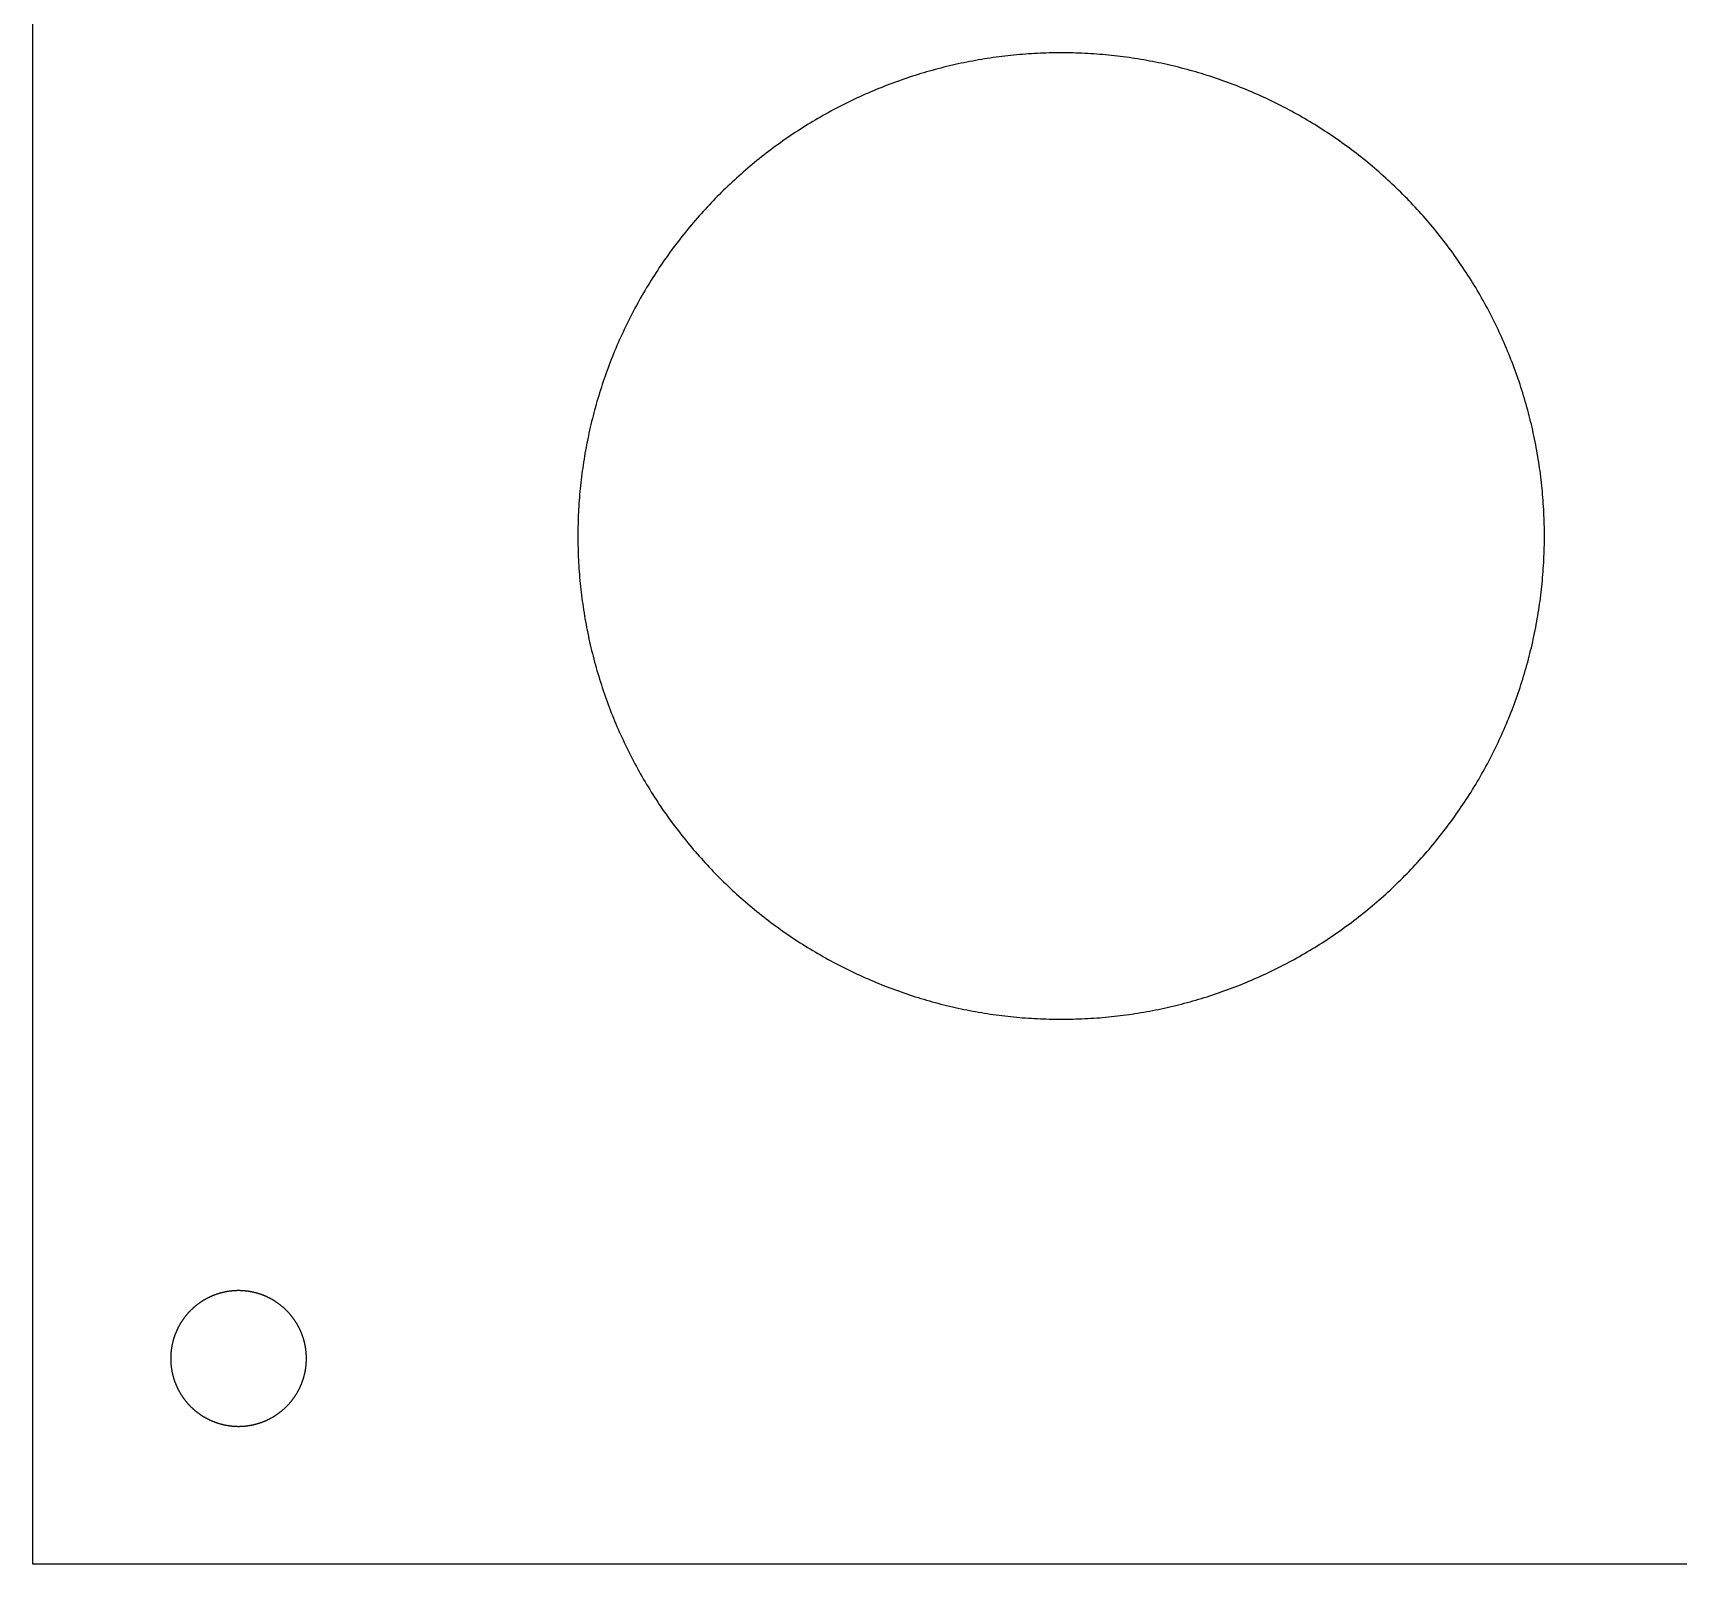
# Model space of a CAD drawing. Header units: millimetres. Extents: x 0 to 160, y 0 to 113.
# Drawn here: x 0 to 80, y 0 to 74.5 of the extents above; entities that cross this region are included whole.
import ezdxf

# ---------------------------------------------------------------- set-up
doc = ezdxf.new("R2010")
doc.units = ezdxf.units.MM
doc.layers.add('CUT', color=7, linetype='Continuous')

msp = doc.modelspace()

# ---------------------------------------------------------------- linework, layer by layer
at = {"layer": 'CUT'}
for points in [[(0, 100), (160, 100), (160, 0), (0, 0)], [(73.484, 50.865), (73.478, 51.009), (73.472, 51.153), (73.464, 51.297), (73.456, 51.441), (73.446, 51.585), (73.436, 51.729), (73.425, 51.873), (73.413, 52.016), (73.401, 52.16), (73.387, 52.303), (73.372, 52.447), (73.357, 52.59), (73.34, 52.733), (73.323, 52.877), (73.305, 53.02), (73.286, 53.163), (73.266, 53.305), (73.246, 53.448), (73.224, 53.591), (73.202, 53.733), (73.178, 53.875), (73.154, 54.018), (73.129, 54.16), (73.103, 54.301), (73.076, 54.443), (73.048, 54.585), (73.02, 54.726), (72.99, 54.867), (72.96, 55.008), (72.929, 55.149), (72.897, 55.289), (72.864, 55.43), (72.83, 55.57), (72.796, 55.71), (72.76, 55.85), (72.724, 55.989), (72.687, 56.129), (72.649, 56.268), (72.61, 56.407), (72.57, 56.545), (72.53, 56.684), (72.488, 56.822), (72.446, 56.96), (72.403, 57.097), (72.359, 57.234), (72.314, 57.372), (72.268, 57.508), (72.222, 57.645), (72.174, 57.781), (72.126, 57.917), (72.077, 58.053), (72.027, 58.188), (71.977, 58.323), (71.925, 58.458), (71.873, 58.592), (71.82, 58.726), (71.766, 58.86), (71.711, 58.993), (71.656, 59.126), (71.599, 59.259), (71.542, 59.391), (71.484, 59.523), (71.425, 59.655), (71.365, 59.786), (71.305, 59.917), (71.244, 60.048), (71.182, 60.178), (71.119, 60.307), (71.055, 60.437), (70.991, 60.566), (70.926, 60.694), (70.86, 60.823), (70.793, 60.95), (70.725, 61.078), (70.657, 61.205), (70.588, 61.331), (70.518, 61.457), (70.447, 61.583), (70.376, 61.708), (70.303, 61.833), (70.23, 61.958), (70.157, 62.081), (70.082, 62.205), (70.007, 62.328), (69.931, 62.45), (69.854, 62.572), (69.777, 62.694), (69.698, 62.815), (69.619, 62.936), (69.54, 63.056), (69.459, 63.176), (69.378, 63.295), (69.296, 63.413), (69.213, 63.531), (69.13, 63.649), (69.046, 63.766), (68.961, 63.883), (68.875, 63.999), (68.789, 64.114), (68.702, 64.23), (68.615, 64.344), (68.526, 64.458), (68.437, 64.571), (68.347, 64.684), (68.257, 64.796), (68.166, 64.908), (68.074, 65.019), (67.981, 65.13), (67.888, 65.24), (67.794, 65.35), (67.7, 65.458), (67.605, 65.567), (67.509, 65.674), (67.412, 65.782), (67.315, 65.888), (67.217, 65.994), (67.119, 66.099), (67.02, 66.204), (66.92, 66.308), (66.82, 66.412), (66.719, 66.515), (66.617, 66.617), (66.515, 66.719), (66.412, 66.82), (66.308, 66.92), (66.204, 67.02), (66.099, 67.119), (65.994, 67.217), (65.888, 67.315), (65.782, 67.412), (65.674, 67.509), (65.567, 67.605), (65.458, 67.7), (65.35, 67.794), (65.24, 67.888), (65.13, 67.981), (65.019, 68.074), (64.908, 68.166), (64.796, 68.257), (64.684, 68.347), (64.571, 68.437), (64.458, 68.526), (64.344, 68.615), (64.23, 68.702), (64.114, 68.789), (63.999, 68.875), (63.883, 68.961), (63.766, 69.046), (63.649, 69.13), (63.531, 69.213), (63.413, 69.296), (63.295, 69.378), (63.176, 69.459), (63.056, 69.54), (62.936, 69.619), (62.815, 69.698), (62.694, 69.777), (62.572, 69.854), (62.45, 69.931), (62.328, 70.007), (62.205, 70.082), (62.081, 70.157), (61.958, 70.23), (61.833, 70.303), (61.708, 70.376), (61.583, 70.447), (61.457, 70.518), (61.331, 70.588), (61.205, 70.657), (61.078, 70.725), (60.95, 70.793), (60.823, 70.86), (60.694, 70.926), (60.566, 70.991), (60.437, 71.055), (60.307, 71.119), (60.178, 71.182), (60.048, 71.244), (59.917, 71.305), (59.786, 71.365), (59.655, 71.425), (59.523, 71.484), (59.391, 71.542), (59.259, 71.599), (59.126, 71.656), (58.993, 71.711), (58.86, 71.766), (58.726, 71.82), (58.592, 71.873), (58.458, 71.925), (58.323, 71.977), (58.188, 72.027), (58.053, 72.077), (57.917, 72.126), (57.781, 72.174), (57.645, 72.222), (57.508, 72.268), (57.372, 72.314), (57.234, 72.359), (57.097, 72.403), (56.96, 72.446), (56.822, 72.488), (56.684, 72.53), (56.545, 72.57), (56.407, 72.61), (56.268, 72.649), (56.129, 72.687), (55.989, 72.724), (55.85, 72.76), (55.71, 72.796), (55.57, 72.83), (55.43, 72.864), (55.289, 72.897), (55.149, 72.929), (55.008, 72.96), (54.867, 72.99), (54.726, 73.02), (54.585, 73.048), (54.443, 73.076), (54.301, 73.103), (54.16, 73.129), (54.018, 73.154), (53.875, 73.178), (53.733, 73.202), (53.591, 73.224), (53.448, 73.246), (53.305, 73.266), (53.163, 73.286), (53.02, 73.305), (52.877, 73.323), (52.733, 73.34), (52.59, 73.357), (52.447, 73.372), (52.303, 73.387), (52.16, 73.401), (52.016, 73.413), (51.873, 73.425), (51.729, 73.436), (51.585, 73.446), (51.441, 73.456), (51.297, 73.464), (51.153, 73.472), (51.009, 73.478), (50.865, 73.484), (50.721, 73.489), (50.577, 73.493), (50.433, 73.496), (50.288, 73.498), (50.144, 73.5), (50, 73.5), (49.856, 73.5), (49.712, 73.498), (49.567, 73.496), (49.423, 73.493), (49.279, 73.489), (49.135, 73.484), (48.991, 73.478), (48.847, 73.472), (48.703, 73.464), (48.559, 73.456), (48.415, 73.446), (48.271, 73.436), (48.127, 73.425), (47.984, 73.413), (47.84, 73.401), (47.697, 73.387), (47.553, 73.372), (47.41, 73.357), (47.267, 73.34), (47.123, 73.323), (46.98, 73.305), (46.837, 73.286), (46.695, 73.266), (46.552, 73.246), (46.409, 73.224), (46.267, 73.202), (46.125, 73.178), (45.982, 73.154), (45.84, 73.129), (45.699, 73.103), (45.557, 73.076), (45.415, 73.048), (45.274, 73.02), (45.133, 72.99), (44.992, 72.96), (44.851, 72.929), (44.711, 72.897), (44.57, 72.864), (44.43, 72.83), (44.29, 72.796), (44.15, 72.76), (44.011, 72.724), (43.871, 72.687), (43.732, 72.649), (43.593, 72.61), (43.455, 72.57), (43.316, 72.53), (43.178, 72.488), (43.04, 72.446), (42.903, 72.403), (42.766, 72.359), (42.628, 72.314), (42.492, 72.268), (42.355, 72.222), (42.219, 72.174), (42.083, 72.126), (41.947, 72.077), (41.812, 72.027), (41.677, 71.977), (41.542, 71.925), (41.408, 71.873), (41.274, 71.82), (41.14, 71.766), (41.007, 71.711), (40.874, 71.656), (40.741, 71.599), (40.609, 71.542), (40.477, 71.484), (40.345, 71.425), (40.214, 71.365), (40.083, 71.305), (39.952, 71.244), (39.822, 71.182), (39.693, 71.119), (39.563, 71.055), (39.434, 70.991), (39.306, 70.926), (39.177, 70.86), (39.05, 70.793), (38.922, 70.725), (38.795, 70.657), (38.669, 70.588), (38.543, 70.518), (38.417, 70.447), (38.292, 70.376), (38.167, 70.303), (38.042, 70.23), (37.919, 70.157), (37.795, 70.082), (37.672, 70.007), (37.55, 69.931), (37.428, 69.854), (37.306, 69.777), (37.185, 69.698), (37.064, 69.619), (36.944, 69.54), (36.824, 69.459), (36.705, 69.378), (36.587, 69.296), (36.469, 69.213), (36.351, 69.13), (36.234, 69.046), (36.117, 68.961), (36.001, 68.875), (35.886, 68.789), (35.77, 68.702), (35.656, 68.615), (35.542, 68.526), (35.429, 68.437), (35.316, 68.347), (35.204, 68.257), (35.092, 68.166), (34.981, 68.074), (34.87, 67.981), (34.76, 67.888), (34.65, 67.794), (34.542, 67.7), (34.433, 67.605), (34.326, 67.509), (34.218, 67.412), (34.112, 67.315), (34.006, 67.217), (33.901, 67.119), (33.796, 67.02), (33.692, 66.92), (33.588, 66.82), (33.485, 66.719), (33.383, 66.617), (33.281, 66.515), (33.18, 66.412), (33.08, 66.308), (32.98, 66.204), (32.881, 66.099), (32.783, 65.994), (32.685, 65.888), (32.588, 65.782), (32.491, 65.674), (32.395, 65.567), (32.3, 65.458), (32.206, 65.35), (32.112, 65.24), (32.019, 65.13), (31.926, 65.019), (31.834, 64.908), (31.743, 64.796), (31.653, 64.684), (31.563, 64.571), (31.474, 64.458), (31.385, 64.344), (31.298, 64.23), (31.211, 64.114), (31.125, 63.999), (31.039, 63.883), (30.954, 63.766), (30.87, 63.649), (30.787, 63.531), (30.704, 63.413), (30.622, 63.295), (30.541, 63.176), (30.46, 63.056), (30.381, 62.936), (30.302, 62.815), (30.223, 62.694), (30.146, 62.572), (30.069, 62.45), (29.993, 62.328), (29.918, 62.205), (29.843, 62.081), (29.77, 61.958), (29.697, 61.833), (29.624, 61.708), (29.553, 61.583), (29.482, 61.457), (29.412, 61.331), (29.343, 61.205), (29.275, 61.078), (29.207, 60.95), (29.14, 60.823), (29.074, 60.694), (29.009, 60.566), (28.945, 60.437), (28.881, 60.307), (28.818, 60.178), (28.756, 60.048), (28.695, 59.917), (28.635, 59.786), (28.575, 59.655), (28.516, 59.523), (28.458, 59.391), (28.401, 59.259), (28.344, 59.126), (28.289, 58.993), (28.234, 58.86), (28.18, 58.726), (28.127, 58.592), (28.075, 58.458), (28.023, 58.323), (27.973, 58.188), (27.923, 58.053), (27.874, 57.917), (27.826, 57.781), (27.778, 57.645), (27.732, 57.508), (27.686, 57.372), (27.641, 57.234), (27.597, 57.097), (27.554, 56.96), (27.512, 56.822), (27.47, 56.684), (27.43, 56.545), (27.39, 56.407), (27.351, 56.268), (27.313, 56.129), (27.276, 55.989), (27.24, 55.85), (27.204, 55.71), (27.17, 55.57), (27.136, 55.43), (27.103, 55.289), (27.071, 55.149), (27.04, 55.008), (27.01, 54.867), (26.98, 54.726), (26.952, 54.585), (26.924, 54.443), (26.897, 54.301), (26.871, 54.16), (26.846, 54.018), (26.822, 53.875), (26.798, 53.733), (26.776, 53.591), (26.754, 53.448), (26.734, 53.305), (26.714, 53.163), (26.695, 53.02), (26.677, 52.877), (26.66, 52.733), (26.643, 52.59), (26.628, 52.447), (26.613, 52.303), (26.599, 52.16), (26.587, 52.016), (26.575, 51.873), (26.564, 51.729), (26.554, 51.585), (26.544, 51.441), (26.536, 51.297), (26.528, 51.153), (26.522, 51.009), (26.516, 50.865), (26.511, 50.721), (26.507, 50.577), (26.504, 50.433), (26.502, 50.288), (26.5, 50.144), (26.5, 50), (26.5, 49.856), (26.502, 49.712), (26.504, 49.567), (26.507, 49.423), (26.511, 49.279), (26.516, 49.135), (26.522, 48.991), (26.528, 48.847), (26.536, 48.703), (26.544, 48.559), (26.554, 48.415), (26.564, 48.271), (26.575, 48.127), (26.587, 47.984), (26.599, 47.84), (26.613, 47.697), (26.628, 47.553), (26.643, 47.41), (26.66, 47.267), (26.677, 47.123), (26.695, 46.98), (26.714, 46.837), (26.734, 46.695), (26.754, 46.552), (26.776, 46.409), (26.798, 46.267), (26.822, 46.125), (26.846, 45.982), (26.871, 45.84), (26.897, 45.699), (26.924, 45.557), (26.952, 45.415), (26.98, 45.274), (27.01, 45.133), (27.04, 44.992), (27.071, 44.851), (27.103, 44.711), (27.136, 44.57), (27.17, 44.43), (27.204, 44.29), (27.24, 44.15), (27.276, 44.011), (27.313, 43.871), (27.351, 43.732), (27.39, 43.593), (27.43, 43.455), (27.47, 43.316), (27.512, 43.178), (27.554, 43.04), (27.597, 42.903), (27.641, 42.766), (27.686, 42.628), (27.732, 42.492), (27.778, 42.355), (27.826, 42.219), (27.874, 42.083), (27.923, 41.947), (27.973, 41.812), (28.023, 41.677), (28.075, 41.542), (28.127, 41.408), (28.18, 41.274), (28.234, 41.14), (28.289, 41.007), (28.344, 40.874), (28.401, 40.741), (28.458, 40.609), (28.516, 40.477), (28.575, 40.345), (28.635, 40.214), (28.695, 40.083), (28.756, 39.952), (28.818, 39.822), (28.881, 39.693), (28.945, 39.563), (29.009, 39.434), (29.074, 39.306), (29.14, 39.177), (29.207, 39.05), (29.275, 38.922), (29.343, 38.795), (29.412, 38.669), (29.482, 38.543), (29.553, 38.417), (29.624, 38.292), (29.697, 38.167), (29.77, 38.042), (29.843, 37.919), (29.918, 37.795), (29.993, 37.672), (30.069, 37.55), (30.146, 37.428), (30.223, 37.306), (30.302, 37.185), (30.381, 37.064), (30.46, 36.944), (30.541, 36.824), (30.622, 36.705), (30.704, 36.587), (30.787, 36.469), (30.87, 36.351), (30.954, 36.234), (31.039, 36.117), (31.125, 36.001), (31.211, 35.886), (31.298, 35.77), (31.385, 35.656), (31.474, 35.542), (31.563, 35.429), (31.653, 35.316), (31.743, 35.204), (31.834, 35.092), (31.926, 34.981), (32.019, 34.87), (32.112, 34.76), (32.206, 34.65), (32.3, 34.542), (32.395, 34.433), (32.491, 34.326), (32.588, 34.218), (32.685, 34.112), (32.783, 34.006), (32.881, 33.901), (32.98, 33.796), (33.08, 33.692), (33.18, 33.588), (33.281, 33.485), (33.383, 33.383), (33.485, 33.281), (33.588, 33.18), (33.692, 33.08), (33.796, 32.98), (33.901, 32.881), (34.006, 32.783), (34.112, 32.685), (34.218, 32.588), (34.326, 32.491), (34.433, 32.395), (34.542, 32.3), (34.65, 32.206), (34.76, 32.112), (34.87, 32.019), (34.981, 31.926), (35.092, 31.834), (35.204, 31.743), (35.316, 31.653), (35.429, 31.563), (35.542, 31.474), (35.656, 31.385), (35.77, 31.298), (35.886, 31.211), (36.001, 31.125), (36.117, 31.039), (36.234, 30.954), (36.351, 30.87), (36.469, 30.787), (36.587, 30.704), (36.705, 30.622), (36.824, 30.541), (36.944, 30.46), (37.064, 30.381), (37.185, 30.302), (37.306, 30.223), (37.428, 30.146), (37.55, 30.069), (37.672, 29.993), (37.795, 29.918), (37.919, 29.843), (38.042, 29.77), (38.167, 29.697), (38.292, 29.624), (38.417, 29.553), (38.543, 29.482), (38.669, 29.412), (38.795, 29.343), (38.922, 29.275), (39.05, 29.207), (39.177, 29.14), (39.306, 29.074), (39.434, 29.009), (39.563, 28.945), (39.693, 28.881), (39.822, 28.818), (39.952, 28.756), (40.083, 28.695), (40.214, 28.635), (40.345, 28.575), (40.477, 28.516), (40.609, 28.458), (40.741, 28.401), (40.874, 28.344), (41.007, 28.289), (41.14, 28.234), (41.274, 28.18), (41.408, 28.127), (41.542, 28.075), (41.677, 28.023), (41.812, 27.973), (41.947, 27.923), (42.083, 27.874), (42.219, 27.826), (42.355, 27.778), (42.492, 27.732), (42.628, 27.686), (42.766, 27.641), (42.903, 27.597), (43.04, 27.554), (43.178, 27.512), (43.316, 27.47), (43.455, 27.43), (43.593, 27.39), (43.732, 27.351), (43.871, 27.313), (44.011, 27.276), (44.15, 27.24), (44.29, 27.204), (44.43, 27.17), (44.57, 27.136), (44.711, 27.103), (44.851, 27.071), (44.992, 27.04), (45.133, 27.01), (45.274, 26.98), (45.415, 26.952), (45.557, 26.924), (45.699, 26.897), (45.84, 26.871), (45.982, 26.846), (46.125, 26.822), (46.267, 26.798), (46.409, 26.776), (46.552, 26.754), (46.695, 26.734), (46.837, 26.714), (46.98, 26.695), (47.123, 26.677), (47.267, 26.66), (47.41, 26.643), (47.553, 26.628), (47.697, 26.613), (47.84, 26.599), (47.984, 26.587), (48.127, 26.575), (48.271, 26.564), (48.415, 26.554), (48.559, 26.544), (48.703, 26.536), (48.847, 26.528), (48.991, 26.522), (49.135, 26.516), (49.279, 26.511), (49.423, 26.507), (49.567, 26.504), (49.712, 26.502), (49.856, 26.5), (50, 26.5), (50.144, 26.5), (50.288, 26.502), (50.433, 26.504), (50.577, 26.507), (50.721, 26.511), (50.865, 26.516), (51.009, 26.522), (51.153, 26.528), (51.297, 26.536), (51.441, 26.544), (51.585, 26.554), (51.729, 26.564), (51.873, 26.575), (52.016, 26.587), (52.16, 26.599), (52.303, 26.613), (52.447, 26.628), (52.59, 26.643), (52.733, 26.66), (52.877, 26.677), (53.02, 26.695), (53.163, 26.714), (53.305, 26.734), (53.448, 26.754), (53.591, 26.776), (53.733, 26.798), (53.875, 26.822), (54.018, 26.846), (54.16, 26.871), (54.301, 26.897), (54.443, 26.924), (54.585, 26.952), (54.726, 26.98), (54.867, 27.01), (55.008, 27.04), (55.149, 27.071), (55.289, 27.103), (55.43, 27.136), (55.57, 27.17), (55.71, 27.204), (55.85, 27.24), (55.989, 27.276), (56.129, 27.313), (56.268, 27.351), (56.407, 27.39), (56.545, 27.43), (56.684, 27.47), (56.822, 27.512), (56.96, 27.554), (57.097, 27.597), (57.234, 27.641), (57.372, 27.686), (57.508, 27.732), (57.645, 27.778), (57.781, 27.826), (57.917, 27.874), (58.053, 27.923), (58.188, 27.973), (58.323, 28.023), (58.458, 28.075), (58.592, 28.127), (58.726, 28.18), (58.86, 28.234), (58.993, 28.289), (59.126, 28.344), (59.259, 28.401), (59.391, 28.458), (59.523, 28.516), (59.655, 28.575), (59.786, 28.635), (59.917, 28.695), (60.048, 28.756), (60.178, 28.818), (60.307, 28.881), (60.437, 28.945), (60.566, 29.009), (60.694, 29.074), (60.823, 29.14), (60.95, 29.207), (61.078, 29.275), (61.205, 29.343), (61.331, 29.412), (61.457, 29.482), (61.583, 29.553), (61.708, 29.624), (61.833, 29.697), (61.958, 29.77), (62.081, 29.843), (62.205, 29.918), (62.328, 29.993), (62.45, 30.069), (62.572, 30.146), (62.694, 30.223), (62.815, 30.302), (62.936, 30.381), (63.056, 30.46), (63.176, 30.541), (63.295, 30.622), (63.413, 30.704), (63.531, 30.787), (63.649, 30.87), (63.766, 30.954), (63.883, 31.039), (63.999, 31.125), (64.114, 31.211), (64.23, 31.298), (64.344, 31.385), (64.458, 31.474), (64.571, 31.563), (64.684, 31.653), (64.796, 31.743), (64.908, 31.834), (65.019, 31.926), (65.13, 32.019), (65.24, 32.112), (65.35, 32.206), (65.458, 32.3), (65.567, 32.395), (65.674, 32.491), (65.782, 32.588), (65.888, 32.685), (65.994, 32.783), (66.099, 32.881), (66.204, 32.98), (66.308, 33.08), (66.412, 33.18), (66.515, 33.281), (66.617, 33.383), (66.719, 33.485), (66.82, 33.588), (66.92, 33.692), (67.02, 33.796), (67.119, 33.901), (67.217, 34.006), (67.315, 34.112), (67.412, 34.218), (67.509, 34.326), (67.605, 34.433), (67.7, 34.542), (67.794, 34.65), (67.888, 34.76), (67.981, 34.87), (68.074, 34.981), (68.166, 35.092), (68.257, 35.204), (68.347, 35.316), (68.437, 35.429), (68.526, 35.542), (68.615, 35.656), (68.702, 35.77), (68.789, 35.886), (68.875, 36.001), (68.961, 36.117), (69.046, 36.234), (69.13, 36.351), (69.213, 36.469), (69.296, 36.587), (69.378, 36.705), (69.459, 36.824), (69.54, 36.944), (69.619, 37.064), (69.698, 37.185), (69.777, 37.306), (69.854, 37.428), (69.931, 37.55), (70.007, 37.672), (70.082, 37.795), (70.157, 37.919), (70.23, 38.042), (70.303, 38.167), (70.376, 38.292), (70.447, 38.417), (70.518, 38.543), (70.588, 38.669), (70.657, 38.795), (70.725, 38.922), (70.793, 39.05), (70.86, 39.177), (70.926, 39.306), (70.991, 39.434), (71.055, 39.563), (71.119, 39.693), (71.182, 39.822), (71.244, 39.952), (71.305, 40.083), (71.365, 40.214), (71.425, 40.345), (71.484, 40.477), (71.542, 40.609), (71.599, 40.741), (71.656, 40.874), (71.711, 41.007), (71.766, 41.14), (71.82, 41.274), (71.873, 41.408), (71.925, 41.542), (71.977, 41.677), (72.027, 41.812), (72.077, 41.947), (72.126, 42.083), (72.174, 42.219), (72.222, 42.355), (72.268, 42.492), (72.314, 42.628), (72.359, 42.766), (72.403, 42.903), (72.446, 43.04), (72.488, 43.178), (72.53, 43.316), (72.57, 43.455), (72.61, 43.593), (72.649, 43.732), (72.687, 43.871), (72.724, 44.011), (72.76, 44.15), (72.796, 44.29), (72.83, 44.43), (72.864, 44.57), (72.897, 44.711), (72.929, 44.851), (72.96, 44.992), (72.99, 45.133), (73.02, 45.274), (73.048, 45.415), (73.076, 45.557), (73.103, 45.699), (73.129, 45.84), (73.154, 45.982), (73.178, 46.125), (73.202, 46.267), (73.224, 46.409), (73.246, 46.552), (73.266, 46.695), (73.286, 46.837), (73.305, 46.98), (73.323, 47.123), (73.34, 47.267), (73.357, 47.41), (73.372, 47.553), (73.387, 47.697), (73.401, 47.84), (73.413, 47.984), (73.425, 48.127), (73.436, 48.271), (73.446, 48.415), (73.456, 48.559), (73.464, 48.703), (73.472, 48.847), (73.478, 48.991), (73.484, 49.135), (73.489, 49.279), (73.493, 49.423), (73.496, 49.567), (73.498, 49.712), (73.5, 49.856), (73.5, 50), (73.5, 50.144), (73.498, 50.288), (73.496, 50.433), (73.493, 50.577), (73.489, 50.721)], [(13.299, 10.081), (13.298, 10.101), (13.298, 10.121), (13.297, 10.142), (13.296, 10.162), (13.295, 10.182), (13.294, 10.202), (13.292, 10.223), (13.291, 10.243), (13.29, 10.263), (13.288, 10.283), (13.286, 10.303), (13.284, 10.323), (13.282, 10.344), (13.28, 10.364), (13.278, 10.384), (13.275, 10.404), (13.273, 10.424), (13.27, 10.444), (13.267, 10.464), (13.264, 10.484), (13.261, 10.504), (13.258, 10.524), (13.255, 10.544), (13.251, 10.564), (13.248, 10.584), (13.244, 10.604), (13.24, 10.624), (13.237, 10.644), (13.233, 10.664), (13.228, 10.683), (13.224, 10.703), (13.22, 10.723), (13.215, 10.743), (13.211, 10.762), (13.206, 10.782), (13.201, 10.802), (13.196, 10.821), (13.191, 10.841), (13.186, 10.861), (13.18, 10.88), (13.175, 10.9), (13.169, 10.919), (13.164, 10.939), (13.158, 10.958), (13.152, 10.977), (13.146, 10.997), (13.14, 11.016), (13.133, 11.035), (13.127, 11.054), (13.121, 11.074), (13.114, 11.093), (13.107, 11.112), (13.1, 11.131), (13.093, 11.15), (13.086, 11.169), (13.079, 11.188), (13.072, 11.207), (13.064, 11.225), (13.056, 11.244), (13.049, 11.263), (13.041, 11.282), (13.033, 11.3), (13.025, 11.319), (13.017, 11.337), (13.009, 11.356), (13, 11.374), (12.992, 11.393), (12.983, 11.411), (12.974, 11.429), (12.966, 11.447), (12.957, 11.466), (12.948, 11.484), (12.938, 11.502), (12.929, 11.52), (12.92, 11.538), (12.91, 11.556), (12.901, 11.573), (12.891, 11.591), (12.881, 11.609), (12.871, 11.627), (12.861, 11.644), (12.851, 11.662), (12.841, 11.679), (12.831, 11.697), (12.82, 11.714), (12.809, 11.731), (12.799, 11.748), (12.788, 11.765), (12.777, 11.783), (12.766, 11.8), (12.755, 11.817), (12.744, 11.833), (12.733, 11.85), (12.721, 11.867), (12.71, 11.884), (12.698, 11.9), (12.686, 11.917), (12.675, 11.933), (12.663, 11.95), (12.651, 11.966), (12.638, 11.982), (12.626, 11.998), (12.614, 12.014), (12.602, 12.03), (12.589, 12.046), (12.576, 12.062), (12.564, 12.078), (12.551, 12.093), (12.538, 12.109), (12.525, 12.125), (12.512, 12.14), (12.499, 12.155), (12.486, 12.171), (12.472, 12.186), (12.459, 12.201), (12.445, 12.216), (12.431, 12.231), (12.418, 12.246), (12.404, 12.261), (12.39, 12.275), (12.376, 12.29), (12.362, 12.305), (12.348, 12.319), (12.333, 12.333), (12.319, 12.348), (12.305, 12.362), (12.29, 12.376), (12.275, 12.39), (12.261, 12.404), (12.246, 12.418), (12.231, 12.431), (12.216, 12.445), (12.201, 12.459), (12.186, 12.472), (12.171, 12.486), (12.155, 12.499), (12.14, 12.512), (12.125, 12.525), (12.109, 12.538), (12.093, 12.551), (12.078, 12.564), (12.062, 12.576), (12.046, 12.589), (12.03, 12.602), (12.014, 12.614), (11.998, 12.626), (11.982, 12.638), (11.966, 12.651), (11.95, 12.663), (11.933, 12.675), (11.917, 12.686), (11.9, 12.698), (11.884, 12.71), (11.867, 12.721), (11.85, 12.733), (11.833, 12.744), (11.817, 12.755), (11.8, 12.766), (11.783, 12.777), (11.765, 12.788), (11.748, 12.799), (11.731, 12.809), (11.714, 12.82), (11.697, 12.831), (11.679, 12.841), (11.662, 12.851), (11.644, 12.861), (11.627, 12.871), (11.609, 12.881), (11.591, 12.891), (11.573, 12.901), (11.556, 12.91), (11.538, 12.92), (11.52, 12.929), (11.502, 12.938), (11.484, 12.948), (11.466, 12.957), (11.447, 12.966), (11.429, 12.974), (11.411, 12.983), (11.393, 12.992), (11.374, 13), (11.356, 13.009), (11.337, 13.017), (11.319, 13.025), (11.3, 13.033), (11.282, 13.041), (11.263, 13.049), (11.244, 13.056), (11.225, 13.064), (11.207, 13.072), (11.188, 13.079), (11.169, 13.086), (11.15, 13.093), (11.131, 13.1), (11.112, 13.107), (11.093, 13.114), (11.074, 13.121), (11.054, 13.127), (11.035, 13.133), (11.016, 13.14), (10.997, 13.146), (10.977, 13.152), (10.958, 13.158), (10.939, 13.164), (10.919, 13.169), (10.9, 13.175), (10.88, 13.18), (10.861, 13.186), (10.841, 13.191), (10.821, 13.196), (10.802, 13.201), (10.782, 13.206), (10.762, 13.211), (10.743, 13.215), (10.723, 13.22), (10.703, 13.224), (10.683, 13.228), (10.664, 13.233), (10.644, 13.237), (10.624, 13.24), (10.604, 13.244), (10.584, 13.248), (10.564, 13.251), (10.544, 13.255), (10.524, 13.258), (10.504, 13.261), (10.484, 13.264), (10.464, 13.267), (10.444, 13.27), (10.424, 13.273), (10.404, 13.275), (10.384, 13.278), (10.364, 13.28), (10.344, 13.282), (10.323, 13.284), (10.303, 13.286), (10.283, 13.288), (10.263, 13.29), (10.243, 13.291), (10.223, 13.292), (10.202, 13.294), (10.182, 13.295), (10.162, 13.296), (10.142, 13.297), (10.121, 13.298), (10.101, 13.298), (10.081, 13.299), (10.061, 13.299), (10.04, 13.3), (10.02, 13.3), (10, 13.3), (9.98, 13.3), (9.96, 13.3), (9.939, 13.299), (9.919, 13.299), (9.899, 13.298), (9.879, 13.298), (9.858, 13.297), (9.838, 13.296), (9.818, 13.295), (9.798, 13.294), (9.777, 13.292), (9.757, 13.291), (9.737, 13.29), (9.717, 13.288), (9.697, 13.286), (9.677, 13.284), (9.656, 13.282), (9.636, 13.28), (9.616, 13.278), (9.596, 13.275), (9.576, 13.273), (9.556, 13.27), (9.536, 13.267), (9.516, 13.264), (9.496, 13.261), (9.476, 13.258), (9.456, 13.255), (9.436, 13.251), (9.416, 13.248), (9.396, 13.244), (9.376, 13.24), (9.356, 13.237), (9.336, 13.233), (9.317, 13.228), (9.297, 13.224), (9.277, 13.22), (9.257, 13.215), (9.238, 13.211), (9.218, 13.206), (9.198, 13.201), (9.179, 13.196), (9.159, 13.191), (9.139, 13.186), (9.12, 13.18), (9.1, 13.175), (9.081, 13.169), (9.061, 13.164), (9.042, 13.158), (9.023, 13.152), (9.003, 13.146), (8.984, 13.14), (8.965, 13.133), (8.946, 13.127), (8.926, 13.121), (8.907, 13.114), (8.888, 13.107), (8.869, 13.1), (8.85, 13.093), (8.831, 13.086), (8.812, 13.079), (8.793, 13.072), (8.775, 13.064), (8.756, 13.056), (8.737, 13.049), (8.718, 13.041), (8.7, 13.033), (8.681, 13.025), (8.663, 13.017), (8.644, 13.009), (8.626, 13), (8.607, 12.992), (8.589, 12.983), (8.571, 12.974), (8.553, 12.966), (8.534, 12.957), (8.516, 12.948), (8.498, 12.938), (8.48, 12.929), (8.462, 12.92), (8.444, 12.91), (8.427, 12.901), (8.409, 12.891), (8.391, 12.881), (8.373, 12.871), (8.356, 12.861), (8.338, 12.851), (8.321, 12.841), (8.303, 12.831), (8.286, 12.82), (8.269, 12.809), (8.252, 12.799), (8.235, 12.788), (8.217, 12.777), (8.2, 12.766), (8.183, 12.755), (8.167, 12.744), (8.15, 12.733), (8.133, 12.721), (8.116, 12.71), (8.1, 12.698), (8.083, 12.686), (8.067, 12.675), (8.05, 12.663), (8.034, 12.651), (8.018, 12.638), (8.002, 12.626), (7.986, 12.614), (7.97, 12.602), (7.954, 12.589), (7.938, 12.576), (7.922, 12.564), (7.907, 12.551), (7.891, 12.538), (7.875, 12.525), (7.86, 12.512), (7.845, 12.499), (7.829, 12.486), (7.814, 12.472), (7.799, 12.459), (7.784, 12.445), (7.769, 12.431), (7.754, 12.418), (7.739, 12.404), (7.725, 12.39), (7.71, 12.376), (7.695, 12.362), (7.681, 12.348), (7.667, 12.333), (7.652, 12.319), (7.638, 12.305), (7.624, 12.29), (7.61, 12.275), (7.596, 12.261), (7.582, 12.246), (7.569, 12.231), (7.555, 12.216), (7.541, 12.201), (7.528, 12.186), (7.514, 12.171), (7.501, 12.155), (7.488, 12.14), (7.475, 12.125), (7.462, 12.109), (7.449, 12.093), (7.436, 12.078), (7.424, 12.062), (7.411, 12.046), (7.398, 12.03), (7.386, 12.014), (7.374, 11.998), (7.362, 11.982), (7.349, 11.966), (7.337, 11.95), (7.325, 11.933), (7.314, 11.917), (7.302, 11.9), (7.29, 11.884), (7.279, 11.867), (7.267, 11.85), (7.256, 11.833), (7.245, 11.817), (7.234, 11.8), (7.223, 11.783), (7.212, 11.765), (7.201, 11.748), (7.191, 11.731), (7.18, 11.714), (7.169, 11.697), (7.159, 11.679), (7.149, 11.662), (7.139, 11.644), (7.129, 11.627), (7.119, 11.609), (7.109, 11.591), (7.099, 11.573), (7.09, 11.556), (7.08, 11.538), (7.071, 11.52), (7.062, 11.502), (7.052, 11.484), (7.043, 11.466), (7.034, 11.447), (7.026, 11.429), (7.017, 11.411), (7.008, 11.393), (7, 11.374), (6.991, 11.356), (6.983, 11.337), (6.975, 11.319), (6.967, 11.3), (6.959, 11.282), (6.951, 11.263), (6.944, 11.244), (6.936, 11.225), (6.928, 11.207), (6.921, 11.188), (6.914, 11.169), (6.907, 11.15), (6.9, 11.131), (6.893, 11.112), (6.886, 11.093), (6.879, 11.074), (6.873, 11.054), (6.867, 11.035), (6.86, 11.016), (6.854, 10.997), (6.848, 10.977), (6.842, 10.958), (6.836, 10.939), (6.831, 10.919), (6.825, 10.9), (6.82, 10.88), (6.814, 10.861), (6.809, 10.841), (6.804, 10.821), (6.799, 10.802), (6.794, 10.782), (6.789, 10.762), (6.785, 10.743), (6.78, 10.723), (6.776, 10.703), (6.772, 10.683), (6.767, 10.664), (6.763, 10.644), (6.76, 10.624), (6.756, 10.604), (6.752, 10.584), (6.749, 10.564), (6.745, 10.544), (6.742, 10.524), (6.739, 10.504), (6.736, 10.484), (6.733, 10.464), (6.73, 10.444), (6.727, 10.424), (6.725, 10.404), (6.722, 10.384), (6.72, 10.364), (6.718, 10.344), (6.716, 10.323), (6.714, 10.303), (6.712, 10.283), (6.71, 10.263), (6.709, 10.243), (6.708, 10.223), (6.706, 10.202), (6.705, 10.182), (6.704, 10.162), (6.703, 10.142), (6.702, 10.121), (6.702, 10.101), (6.701, 10.081), (6.701, 10.061), (6.7, 10.04), (6.7, 10.02), (6.7, 10), (6.7, 9.98), (6.7, 9.96), (6.701, 9.939), (6.701, 9.919), (6.702, 9.899), (6.702, 9.879), (6.703, 9.858), (6.704, 9.838), (6.705, 9.818), (6.706, 9.798), (6.708, 9.777), (6.709, 9.757), (6.71, 9.737), (6.712, 9.717), (6.714, 9.697), (6.716, 9.677), (6.718, 9.656), (6.72, 9.636), (6.722, 9.616), (6.725, 9.596), (6.727, 9.576), (6.73, 9.556), (6.733, 9.536), (6.736, 9.516), (6.739, 9.496), (6.742, 9.476), (6.745, 9.456), (6.749, 9.436), (6.752, 9.416), (6.756, 9.396), (6.76, 9.376), (6.763, 9.356), (6.767, 9.336), (6.772, 9.317), (6.776, 9.297), (6.78, 9.277), (6.785, 9.257), (6.789, 9.238), (6.794, 9.218), (6.799, 9.198), (6.804, 9.179), (6.809, 9.159), (6.814, 9.139), (6.82, 9.12), (6.825, 9.1), (6.831, 9.081), (6.836, 9.061), (6.842, 9.042), (6.848, 9.023), (6.854, 9.003), (6.86, 8.984), (6.867, 8.965), (6.873, 8.946), (6.879, 8.926), (6.886, 8.907), (6.893, 8.888), (6.9, 8.869), (6.907, 8.85), (6.914, 8.831), (6.921, 8.812), (6.928, 8.793), (6.936, 8.775), (6.944, 8.756), (6.951, 8.737), (6.959, 8.718), (6.967, 8.7), (6.975, 8.681), (6.983, 8.663), (6.991, 8.644), (7, 8.626), (7.008, 8.607), (7.017, 8.589), (7.026, 8.571), (7.034, 8.553), (7.043, 8.534), (7.052, 8.516), (7.062, 8.498), (7.071, 8.48), (7.08, 8.462), (7.09, 8.444), (7.099, 8.427), (7.109, 8.409), (7.119, 8.391), (7.129, 8.373), (7.139, 8.356), (7.149, 8.338), (7.159, 8.321), (7.169, 8.303), (7.18, 8.286), (7.191, 8.269), (7.201, 8.252), (7.212, 8.235), (7.223, 8.217), (7.234, 8.2), (7.245, 8.183), (7.256, 8.167), (7.267, 8.15), (7.279, 8.133), (7.29, 8.116), (7.302, 8.1), (7.314, 8.083), (7.325, 8.067), (7.337, 8.05), (7.349, 8.034), (7.362, 8.018), (7.374, 8.002), (7.386, 7.986), (7.398, 7.97), (7.411, 7.954), (7.424, 7.938), (7.436, 7.922), (7.449, 7.907), (7.462, 7.891), (7.475, 7.875), (7.488, 7.86), (7.501, 7.845), (7.514, 7.829), (7.528, 7.814), (7.541, 7.799), (7.555, 7.784), (7.569, 7.769), (7.582, 7.754), (7.596, 7.739), (7.61, 7.725), (7.624, 7.71), (7.638, 7.695), (7.652, 7.681), (7.667, 7.667), (7.681, 7.652), (7.695, 7.638), (7.71, 7.624), (7.725, 7.61), (7.739, 7.596), (7.754, 7.582), (7.769, 7.569), (7.784, 7.555), (7.799, 7.541), (7.814, 7.528), (7.829, 7.514), (7.845, 7.501), (7.86, 7.488), (7.875, 7.475), (7.891, 7.462), (7.907, 7.449), (7.922, 7.436), (7.938, 7.424), (7.954, 7.411), (7.97, 7.398), (7.986, 7.386), (8.002, 7.374), (8.018, 7.362), (8.034, 7.349), (8.05, 7.337), (8.067, 7.325), (8.083, 7.314), (8.1, 7.302), (8.116, 7.29), (8.133, 7.279), (8.15, 7.267), (8.167, 7.256), (8.183, 7.245), (8.2, 7.234), (8.217, 7.223), (8.235, 7.212), (8.252, 7.201), (8.269, 7.191), (8.286, 7.18), (8.303, 7.169), (8.321, 7.159), (8.338, 7.149), (8.356, 7.139), (8.373, 7.129), (8.391, 7.119), (8.409, 7.109), (8.427, 7.099), (8.444, 7.09), (8.462, 7.08), (8.48, 7.071), (8.498, 7.062), (8.516, 7.052), (8.534, 7.043), (8.553, 7.034), (8.571, 7.026), (8.589, 7.017), (8.607, 7.008), (8.626, 7), (8.644, 6.991), (8.663, 6.983), (8.681, 6.975), (8.7, 6.967), (8.718, 6.959), (8.737, 6.951), (8.756, 6.944), (8.775, 6.936), (8.793, 6.928), (8.812, 6.921), (8.831, 6.914), (8.85, 6.907), (8.869, 6.9), (8.888, 6.893), (8.907, 6.886), (8.926, 6.879), (8.946, 6.873), (8.965, 6.867), (8.984, 6.86), (9.003, 6.854), (9.023, 6.848), (9.042, 6.842), (9.061, 6.836), (9.081, 6.831), (9.1, 6.825), (9.12, 6.82), (9.139, 6.814), (9.159, 6.809), (9.179, 6.804), (9.198, 6.799), (9.218, 6.794), (9.238, 6.789), (9.257, 6.785), (9.277, 6.78), (9.297, 6.776), (9.317, 6.772), (9.336, 6.767), (9.356, 6.763), (9.376, 6.76), (9.396, 6.756), (9.416, 6.752), (9.436, 6.749), (9.456, 6.745), (9.476, 6.742), (9.496, 6.739), (9.516, 6.736), (9.536, 6.733), (9.556, 6.73), (9.576, 6.727), (9.596, 6.725), (9.616, 6.722), (9.636, 6.72), (9.656, 6.718), (9.677, 6.716), (9.697, 6.714), (9.717, 6.712), (9.737, 6.71), (9.757, 6.709), (9.777, 6.708), (9.798, 6.706), (9.818, 6.705), (9.838, 6.704), (9.858, 6.703), (9.879, 6.702), (9.899, 6.702), (9.919, 6.701), (9.939, 6.701), (9.96, 6.7), (9.98, 6.7), (10, 6.7), (10.02, 6.7), (10.04, 6.7), (10.061, 6.701), (10.081, 6.701), (10.101, 6.702), (10.121, 6.702), (10.142, 6.703), (10.162, 6.704), (10.182, 6.705), (10.202, 6.706), (10.223, 6.708), (10.243, 6.709), (10.263, 6.71), (10.283, 6.712), (10.303, 6.714), (10.323, 6.716), (10.344, 6.718), (10.364, 6.72), (10.384, 6.722), (10.404, 6.725), (10.424, 6.727), (10.444, 6.73), (10.464, 6.733), (10.484, 6.736), (10.504, 6.739), (10.524, 6.742), (10.544, 6.745), (10.564, 6.749), (10.584, 6.752), (10.604, 6.756), (10.624, 6.76), (10.644, 6.763), (10.664, 6.767), (10.683, 6.772), (10.703, 6.776), (10.723, 6.78), (10.743, 6.785), (10.762, 6.789), (10.782, 6.794), (10.802, 6.799), (10.821, 6.804), (10.841, 6.809), (10.861, 6.814), (10.88, 6.82), (10.9, 6.825), (10.919, 6.831), (10.939, 6.836), (10.958, 6.842), (10.977, 6.848), (10.997, 6.854), (11.016, 6.86), (11.035, 6.867), (11.054, 6.873), (11.074, 6.879), (11.093, 6.886), (11.112, 6.893), (11.131, 6.9), (11.15, 6.907), (11.169, 6.914), (11.188, 6.921), (11.207, 6.928), (11.225, 6.936), (11.244, 6.944), (11.263, 6.951), (11.282, 6.959), (11.3, 6.967), (11.319, 6.975), (11.337, 6.983), (11.356, 6.991), (11.374, 7), (11.393, 7.008), (11.411, 7.017), (11.429, 7.026), (11.447, 7.034), (11.466, 7.043), (11.484, 7.052), (11.502, 7.062), (11.52, 7.071), (11.538, 7.08), (11.556, 7.09), (11.573, 7.099), (11.591, 7.109), (11.609, 7.119), (11.627, 7.129), (11.644, 7.139), (11.662, 7.149), (11.679, 7.159), (11.697, 7.169), (11.714, 7.18), (11.731, 7.191), (11.748, 7.201), (11.765, 7.212), (11.783, 7.223), (11.8, 7.234), (11.817, 7.245), (11.833, 7.256), (11.85, 7.267), (11.867, 7.279), (11.884, 7.29), (11.9, 7.302), (11.917, 7.314), (11.933, 7.325), (11.95, 7.337), (11.966, 7.349), (11.982, 7.362), (11.998, 7.374), (12.014, 7.386), (12.03, 7.398), (12.046, 7.411), (12.062, 7.424), (12.078, 7.436), (12.093, 7.449), (12.109, 7.462), (12.125, 7.475), (12.14, 7.488), (12.155, 7.501), (12.171, 7.514), (12.186, 7.528), (12.201, 7.541), (12.216, 7.555), (12.231, 7.569), (12.246, 7.582), (12.261, 7.596), (12.275, 7.61), (12.29, 7.624), (12.305, 7.638), (12.319, 7.652), (12.333, 7.667), (12.348, 7.681), (12.362, 7.695), (12.376, 7.71), (12.39, 7.725), (12.404, 7.739), (12.418, 7.754), (12.431, 7.769), (12.445, 7.784), (12.459, 7.799), (12.472, 7.814), (12.486, 7.829), (12.499, 7.845), (12.512, 7.86), (12.525, 7.875), (12.538, 7.891), (12.551, 7.907), (12.564, 7.922), (12.576, 7.938), (12.589, 7.954), (12.602, 7.97), (12.614, 7.986), (12.626, 8.002), (12.638, 8.018), (12.651, 8.034), (12.663, 8.05), (12.675, 8.067), (12.686, 8.083), (12.698, 8.1), (12.71, 8.116), (12.721, 8.133), (12.733, 8.15), (12.744, 8.167), (12.755, 8.183), (12.766, 8.2), (12.777, 8.217), (12.788, 8.235), (12.799, 8.252), (12.809, 8.269), (12.82, 8.286), (12.831, 8.303), (12.841, 8.321), (12.851, 8.338), (12.861, 8.356), (12.871, 8.373), (12.881, 8.391), (12.891, 8.409), (12.901, 8.427), (12.91, 8.444), (12.92, 8.462), (12.929, 8.48), (12.938, 8.498), (12.948, 8.516), (12.957, 8.534), (12.966, 8.553), (12.974, 8.571), (12.983, 8.589), (12.992, 8.607), (13, 8.626), (13.009, 8.644), (13.017, 8.663), (13.025, 8.681), (13.033, 8.7), (13.041, 8.718), (13.049, 8.737), (13.056, 8.756), (13.064, 8.775), (13.072, 8.793), (13.079, 8.812), (13.086, 8.831), (13.093, 8.85), (13.1, 8.869), (13.107, 8.888), (13.114, 8.907), (13.121, 8.926), (13.127, 8.946), (13.133, 8.965), (13.14, 8.984), (13.146, 9.003), (13.152, 9.023), (13.158, 9.042), (13.164, 9.061), (13.169, 9.081), (13.175, 9.1), (13.18, 9.12), (13.186, 9.139), (13.191, 9.159), (13.196, 9.179), (13.201, 9.198), (13.206, 9.218), (13.211, 9.238), (13.215, 9.257), (13.22, 9.277), (13.224, 9.297), (13.228, 9.317), (13.233, 9.336), (13.237, 9.356), (13.24, 9.376), (13.244, 9.396), (13.248, 9.416), (13.251, 9.436), (13.255, 9.456), (13.258, 9.476), (13.261, 9.496), (13.264, 9.516), (13.267, 9.536), (13.27, 9.556), (13.273, 9.576), (13.275, 9.596), (13.278, 9.616), (13.28, 9.636), (13.282, 9.656), (13.284, 9.677), (13.286, 9.697), (13.288, 9.717), (13.29, 9.737), (13.291, 9.757), (13.292, 9.777), (13.294, 9.798), (13.295, 9.818), (13.296, 9.838), (13.297, 9.858), (13.298, 9.879), (13.298, 9.899), (13.299, 9.919), (13.299, 9.939), (13.3, 9.96), (13.3, 9.98), (13.3, 10), (13.3, 10.02), (13.3, 10.04), (13.299, 10.061)]]:
    msp.add_lwpolyline(points, close=True, dxfattribs=at)

doc.saveas('drawing.dxf')
